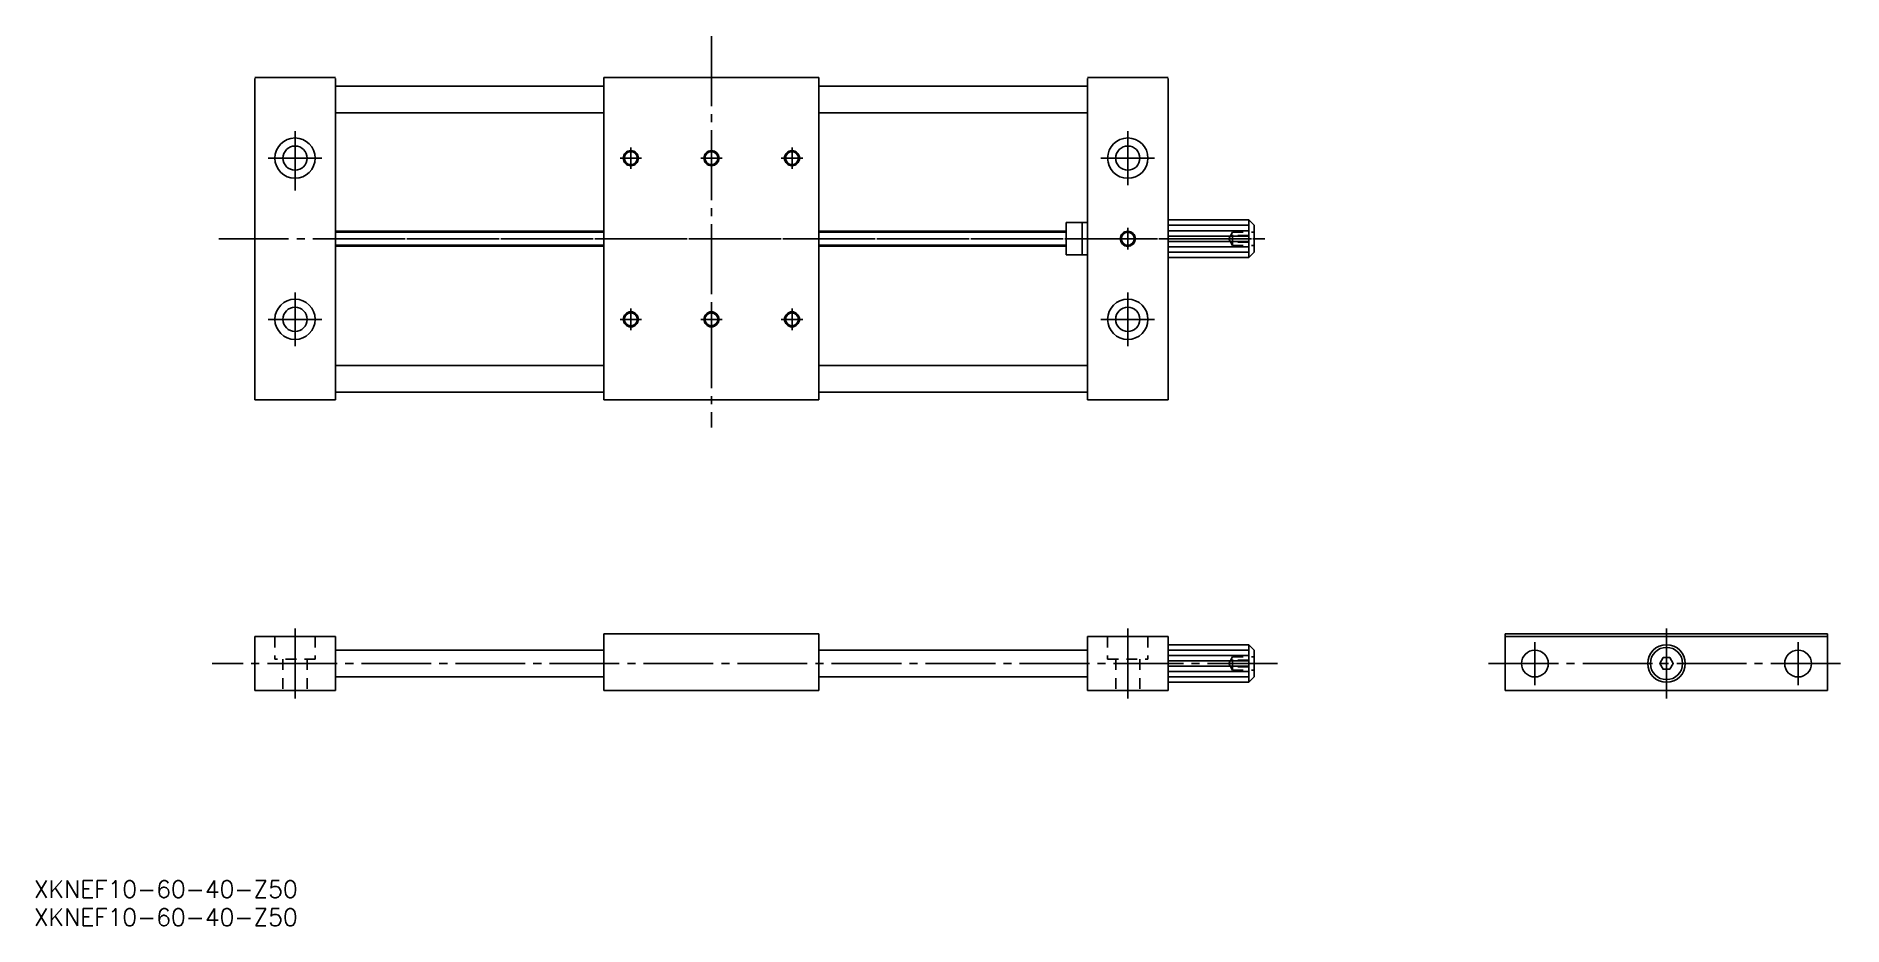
# Model space of a CAD drawing. Extents: x -41 to 296, y 28 to 194.
import ezdxf

# ---------------------------------------------------------------- set-up
doc = ezdxf.new("R2010")
doc.units = 0
doc.linetypes.add('CENTER', pattern=[17.5, 13, -1.5, 1.5, -1.5])
doc.linetypes.add('DASHED', pattern=[3.5, 2, -1.5])
doc.layers.get('0').update_dxf_attribs({"linetype": 'CONTINUOUS'})
doc.layers.add('CENTER', color=1, linetype='CENTER')
doc.styles.get("Standard").update_dxf_attribs({"font": 'txt.shx', "bigfont": 'extfont.shx'})

msp = doc.modelspace()

# ---------------------------------------------------------------- linework, layer by layer
at = {"color": 7, "linetype": 'CONTINUOUS'}
for p, q in [((15, 186.32), (0, 186.32)), ((0, 186.13), (0, 126.32)), ((15, 186.13), (15, 126.32)), ((65, 186.32), (105, 186.32)), ((65, 186.32), (65, 126.32)), ((105, 186.32), (105, 126.32)), ((155, 186.32), (170, 186.32)), ((155, 186.13), (155, 126.32)), ((170, 186.13), (170, 126.32)), ((15, 184.72), (65, 184.72)), ((105, 184.72), (155, 184.72)), ((15, 179.72), (65, 179.72)), ((105, 179.72), (155, 179.72)), ((151, 159.32), (151, 153.32)), ((151, 159.32), (155, 159.32)), ((154, 159.32), (154, 153.32)), ((170, 159.82), (185, 159.82)), ((185, 159.82), (186, 158.82)), ((185, 159.82), (185, 152.82)), ((186, 158.82), (186, 153.82)), ((15, 157.72), (65, 157.72)), ((15, 154.92), (65, 154.92)), ((105, 157.72), (151, 157.72)), ((105, 154.92), (151, 154.92)), ((151, 153.32), (155, 153.32)), ((170, 152.82), (185, 152.82)), ((186, 153.82), (185, 152.82)), ((15, 132.74), (65, 132.74)), ((105, 132.74), (155, 132.74)), ((15, 126.32), (0, 126.32)), ((15, 127.74), (65, 127.74)), ((65, 126.32), (105, 126.32)), ((105, 127.74), (155, 127.74)), ((155, 126.32), (170, 126.32)), ((15, 82.27), (0, 82.27)), ((0, 82.27), (0, 72.27)), ((15, 82.27), (15, 72.27)), ((105, 82.77), (65, 82.77)), ((65, 82.77), (65, 72.27)), ((105, 82.77), (105, 72.27)), ((170, 82.27), (155, 82.27)), ((155, 82.27), (155, 72.27)), ((170, 82.27), (170, 72.27)), ((170, 80.77), (185, 80.77)), ((185, 80.77), (186, 79.77)), ((185, 80.77), (185, 73.77)), ((232.77, 82.77), (292.77, 82.77)), ((232.77, 72.27), (232.77, 82.77)), ((232.77, 82.27), (292.77, 82.27)), ((292.77, 72.27), (292.77, 82.77)), ((65, 79.77), (15, 79.77)), ((155, 79.77), (105, 79.77)), ((186, 79.77), (186, 74.77)), ((65, 74.77), (15, 74.77)), ((155, 74.77), (105, 74.77)), ((186, 74.77), (185, 73.77)), ((15, 72.27), (0, 72.27)), ((105, 72.27), (65, 72.27)), ((170, 72.27), (155, 72.27)), ((170, 73.77), (185, 73.77)), ((232.77, 72.27), (292.77, 72.27))]:
    msp.add_line(p, q, dxfattribs=at)
at = {"color": 3, "linetype": 'CONTINUOUS'}
for p, q in [((170, 158.82), (185, 158.82)), ((15, 157.52), (65, 157.52)), ((15, 155.12), (65, 155.12)), ((105, 157.52), (151, 157.52)), ((105, 155.12), (151, 155.12)), ((170, 157.82), (185, 157.82)), ((170, 156.82), (185, 156.82)), ((170, 155.82), (185, 155.82)), ((170, 154.82), (185, 154.82)), ((170, 153.82), (185, 153.82)), ((170, 79.77), (185, 79.77)), ((170, 78.77), (185, 78.77)), ((170, 77.77), (185, 77.77)), ((170, 76.77), (185, 76.77)), ((170, 75.77), (185, 75.77)), ((170, 74.77), (185, 74.77))]:
    msp.add_line(p, q, dxfattribs=at)
at = {"color": 3, "linetype": 'DASHED'}
for p, q in [((182, 157.57), (181.28, 156.32)), ((181.28, 156.32), (182, 155.07)), ((182, 155.07), (182, 157.57)), ((182, 157.57), (186, 157.57)), ((185, 156.95), (182, 156.95)), ((185, 155.7), (182, 155.7)), ((182, 155.07), (186, 155.07)), ((3.75, 82.27), (3.75, 78.07)), ((11.25, 82.27), (11.25, 78.07)), ((158.75, 82.27), (158.75, 78.07)), ((166.25, 82.27), (166.25, 78.07)), ((11.25, 78.07), (3.75, 78.07)), ((5.25, 78.07), (5.25, 72.27)), ((9.75, 78.07), (9.75, 72.27)), ((158.75, 78.07), (166.25, 78.07)), ((160.25, 78.07), (160.25, 72.27)), ((164.75, 78.07), (164.75, 72.27)), ((182, 78.52), (181.28, 77.27)), ((182, 76.02), (182, 78.52)), ((182, 78.52), (186, 78.52)), ((185, 77.9), (182, 77.9)), ((181.28, 77.27), (182, 76.02)), ((185, 76.65), (182, 76.65)), ((182, 76.02), (186, 76.02))]:
    msp.add_line(p, q, dxfattribs=at)
at = {"color": 3, "linetype": 'CONTINUOUS'}
msp.add_lwpolyline([(262.14, 78.36), (261.52, 77.27), (262.14, 76.19), (263.39, 76.19), (264.02, 77.27), (263.39, 78.36)], close=True, dxfattribs=at)
for centre, radius in [((7.5, 171.32), 3.75), ((162.5, 171.32), 3.75), ((70, 171.32), 1.4), ((70, 171.32), 1.4), ((85, 171.32), 1.4), ((85, 171.32), 1.4), ((100, 171.32), 1.4), ((100, 171.32), 1.4), ((162.5, 156.32), 1.4), ((162.5, 156.32), 1.4), ((7.5, 141.32), 3.75), ((162.5, 141.32), 3.75), ((70, 141.32), 1.4), ((70, 141.32), 1.4), ((85, 141.32), 1.4), ((85, 141.32), 1.4), ((100, 141.32), 1.4), ((100, 141.32), 1.4)]:
    msp.add_circle(centre, radius, dxfattribs=at)
at = {"color": 7, "linetype": 'CONTINUOUS'}
for centre, radius in [((7.5, 171.32), 2.25), ((70, 171.32), 1.2), ((70, 171.32), 1.2), ((85, 171.32), 1.2), ((85, 171.32), 1.2), ((100, 171.32), 1.2), ((100, 171.32), 1.2), ((162.5, 171.32), 2.25), ((162.5, 156.32), 1.2), ((162.5, 156.32), 1.2), ((7.5, 141.32), 2.25), ((70, 141.32), 1.2), ((70, 141.32), 1.2), ((85, 141.32), 1.2), ((85, 141.32), 1.2), ((100, 141.32), 1.2), ((100, 141.32), 1.2), ((162.5, 141.32), 2.25), ((262.77, 77.27), 3.5), ((238.27, 77.27), 2.5), ((262.77, 77.27), 3), ((287.27, 77.27), 2.5)]:
    msp.add_circle(centre, radius, dxfattribs=at)
at = {"layer": 'CENTER', "color": 1, "linetype": 'CENTER'}
for p, q in [((85, 194.02), (85, 121.2)), ((7.5, 176.32), (7.5, 165.32)), ((162.5, 176.32), (162.5, 166.32)), ((70, 173.32), (70, 169.32)), ((85, 173.32), (85, 169.32)), ((100, 173.32), (100, 169.32)), ((12.5, 171.32), (2.5, 171.32)), ((68, 171.32), (72, 171.32)), ((83, 171.32), (87, 171.32)), ((98, 171.32), (102, 171.32)), ((157.5, 171.32), (167.5, 171.32)), ((162.5, 158.32), (162.5, 154.32)), ((-6.7, 156.32), (188.03, 156.32)), ((15, 156.32), (188.03, 156.32)), ((160.5, 156.32), (164.5, 156.32)), ((7.5, 146.32), (7.5, 136.32)), ((162.5, 146.32), (162.5, 136.32)), ((12.5, 141.32), (2.5, 141.32)), ((68, 141.32), (72, 141.32)), ((70, 143.32), (70, 139.32)), ((83, 141.32), (87, 141.32)), ((85, 143.32), (85, 139.32)), ((98, 141.32), (102, 141.32)), ((100, 143.32), (100, 139.32)), ((157.5, 141.32), (167.5, 141.32)), ((262.77, 70.77), (262.77, 84.27)), ((7.5, 83.78), (7.5, 69.55)), ((162.5, 83.78), (162.5, 69.55)), ((238.27, 73.27), (238.27, 81.27)), ((287.27, 73.27), (287.27, 81.27)), ((190.35, 77.27), (-7.93, 77.27)), ((229.67, 77.27), (295.6, 77.27))]:
    msp.add_line(p, q, dxfattribs=at)

# ---------------------------------------------------------------- texts
at = {"color": 7, "linetype": 'CONTINUOUS'}
for p in [(-41.11, 33.67), (-41.11, 28.45)]:
    msp.add_text('XKNEF10-60-40-Z50', height=3.2, dxfattribs=at).set_placement(p)

doc.saveas('drawing.dxf')
